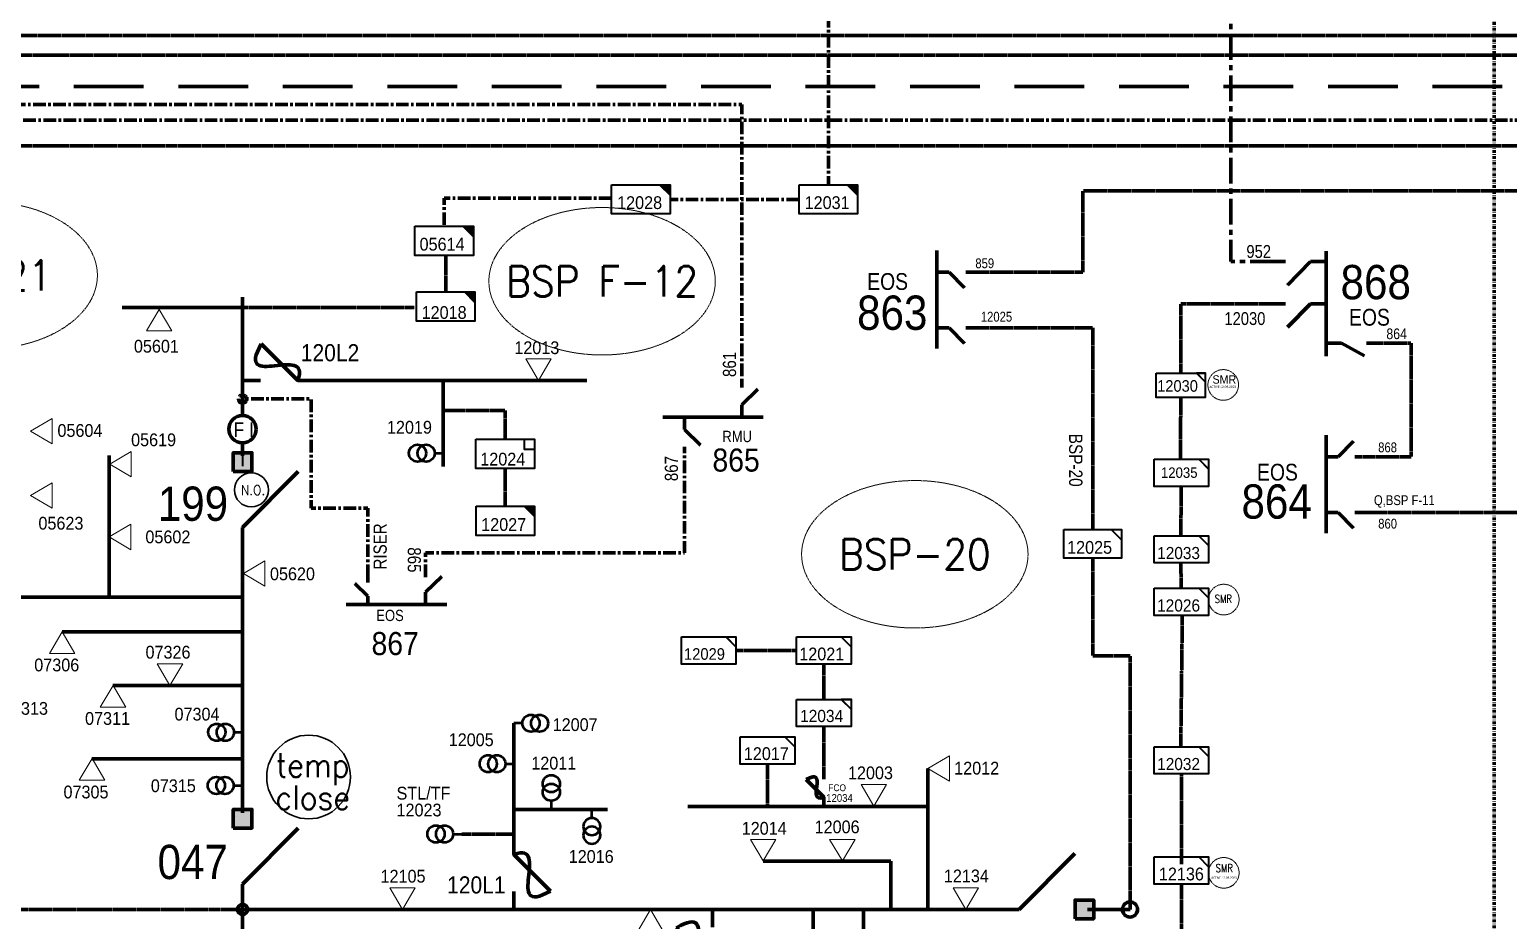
# Model space of a CAD drawing. Header units: metres. Extents: x 65984 to 144644, y -19036 to 23726.
# Drawn here: x 116547.6 to 116979, y 20672.1 to 20931.9 of the extents above; entities that cross this region are included whole.
import ezdxf
from ezdxf.enums import TextEntityAlignment as Align

# ---------------------------------------------------------------- set-up
doc = ezdxf.new("R2010")
doc.units = ezdxf.units.M
doc.header["$MEASUREMENT"] = 0
for name, pattern in [('( Center )', [2, 1.25, -0.25, 0.25, -0.25]), ('DGN Style 3', [0.013877, 0, -0.013877]), ('DGN Style 4', [1.6, 0.8, -0.4, 0, -0.4]), ('HIDDEN2', [2381.25, 1587.5, -793.75])]:
    doc.linetypes.add(name, pattern=pattern)
doc.layers.get('0').update_dxf_attribs({"color": 95, "lineweight": 40})
for name, color, linetype, lineweight in [('ABS', 7, 'Continuous', 40), ('ABS NUMBER', 112, 'Continuous', 30), ('d_eos', 111, 'Continuous', 40), ('d_eos no', 121, 'Continuous', 40), ('d_fco', 5, 'Continuous', 40), ('d_fco text', 95, 'Continuous', 40), ('d_oh branch', 94, 'Continuous', 40), ('d_switch', 95, 'Continuous', 40), ('d_tf', 1, 'Continuous', 40), ('d_tf no', 6, 'Continuous', 40), ('d_tf_200', 1, 'Continuous', 40), ('d_ug cable', 95, 'Continuous', 40), ('d_ug main line', 95, 'Continuous', 40), ('d_ug tf', 1, 'Continuous', 40), ('d_unit sub', 7, 'Continuous', 40), ('EARTH FAULT INDICATOR', 95, 'Continuous', 40), ('FDR  1  16', 234, 'Continuous', 40), ('FDR  2  04', 171, 'Continuous', 40), ('FDR  4  04', 241, 'Continuous', 40), ('fedr no', 95, 'Continuous', 40), ('Level 37', 7, 'Continuous', 0), ('O H MAIN FEEDER', 4, 'Continuous', 100), ('SW N O', 114, 'Continuous', 30)]:
    doc.layers.add(name, color=color, linetype=linetype, lineweight=lineweight)
doc.styles.add('NASKHF', font='naskhf.shx', dxfattribs={"height": 8})
doc.styles.add('Style-Andalus', font='andlso.ttf')
doc.styles.add('Style-Arial', font='arial.ttf')
doc.styles.add('Style-ENGINEERING', font='ENGINEERING.shx')
doc.styles.add('Style-msdefault', font='msdefault.shx')
doc.styles.add('Style-STANDARD', font='STANDARD.shx')

# ---------------------------------------------------------------- blocks, each defined once
blk = doc.blocks.new('TF_8')
at = {"color": 0, "linetype": 'ByBlock', "lineweight": -2}
blk.add_line((6.3, 4.95), (9.9, 1.35), dxfattribs=at)
blk.add_3dface([(-10.1, 4.95), (9.9, 4.95), (9.9, -5.05), (-10.1, -5.05)], dxfattribs=at)
blk = doc.blocks.new('exist.us-1000kva')
at = {"color": 0, "linetype": 'ByBlock', "lineweight": -2, "flags": 128}
blk.add_lwpolyline([(40, 12.9), (32.8, 20), (40, 20)], close=True, dxfattribs=at)
at = {"color": 0, "linetype": 'ByBlock', "lineweight": -2, "extrusion": (0, 0, -1)}
blk.add_solid([(-40, 12.9), (-32.8, 20), (-40, 20)], dxfattribs=at)
at = {"color": 0, "linetype": 'ByBlock', "lineweight": -2, "xscale": 2, "yscale": 2}
blk.add_blockref('TF_8', (20.2, 10.1), dxfattribs=at)
blk = doc.blocks.new('TFU_10')
at = {"layer": 'd_tf_200', "color": 174, "linetype": 'Continuous', "lineweight": 53}
blk.add_line((0, 10), (0, 0), dxfattribs=at)
for centre in [(0, 30), (0, 20)]:
    blk.add_circle(centre, 10, dxfattribs=at)
blk = doc.blocks.new('TFU_11')
at = {"layer": 'd_tf_200', "color": 251, "linetype": 'Continuous', "lineweight": 53}
blk.add_line((0, 10), (0, 0), dxfattribs=at)
for centre in [(0, 30), (0, 20)]:
    blk.add_circle(centre, 10, dxfattribs=at)
blk = doc.blocks.new('TFU_14')
at = {"layer": 'd_tf_200', "color": 6, "linetype": 'Continuous', "lineweight": 53}
blk.add_line((0, 10), (0, 0), dxfattribs=at)
for centre in [(0, 30), (0, 20)]:
    blk.add_circle(centre, 10, dxfattribs=at)
blk = doc.blocks.new('ABS2_1_1')
at = {"color": 0, "linetype": 'ByBlock', "lineweight": -2, "ltscale": 500}
for q in [(-29900, 43500), (0, 0)]:
    blk.add_line((0, 13600), q, dxfattribs=at)
at = {"color": 0, "linetype": 'ByBlock', "lineweight": -2, "ltscale": 500, "flags": 128}
for points in [[(5000, 43600), (-5000, 43600), (-5000, 53600), (5000, 53600)], [(3791, 49653), (3791, 49653), (3791, 49653)]]:
    blk.add_lwpolyline(points, close=True, dxfattribs=at)
at = {"color": 0, "linetype": 'ByBlock', "lineweight": -2, "ltscale": 500}
for points in [[(5000, 43600), (-5000, 43600), (5000, 53600), (-5000, 53600)], [(3791, 49653), (3791, 49653), (3791, 49653)]]:
    blk.add_solid(points, dxfattribs=at)
blk = doc.blocks.new('*U681')
at = {"layer": 'd_fco', "color": 251, "linetype": 'Continuous', "lineweight": 100}
blk.add_line((-4.6, 4.21), (-10.13, 4.21), dxfattribs=at)
at = {"layer": 'd_fco', "color": 251, "linetype": 'Continuous', "lineweight": 100, "flags": 128}
blk.add_lwpolyline([(13.02, 4.21), (7.07, 4.21), (-4.4, -7.26)], dxfattribs=at)
at = {"layer": 'd_fco', "color": 251, "linetype": 'Continuous', "lineweight": 100}
blk.add_open_spline([(-4.4, -7.26), (-13, 7.69), (11.58, -7.67), (7.07, 4.21)], degree=3, dxfattribs=at)
blk = doc.blocks.new('*U682')
at = {"layer": 'd_fco', "color": 174, "linetype": 'Continuous', "lineweight": 100}
blk.add_line((-4.6, 4.21), (-10.13, 4.21), dxfattribs=at)
at = {"layer": 'd_fco', "color": 174, "linetype": 'Continuous', "lineweight": 100, "extrusion": (0, 0, -1), "flags": 128}
blk.add_lwpolyline([(-13.02, 4.21), (-7.07, 4.21), (4.4, -7.26)], dxfattribs=at)
at = {"layer": 'd_fco', "color": 174, "linetype": 'Continuous', "lineweight": 100}
blk.add_open_spline([(-4.4, -7.26), (-13, 7.69), (11.58, -7.67), (7.07, 4.21)], degree=3, dxfattribs=at)
blk = doc.blocks.new('TF3')
at = {"color": 0, "linetype": 'ByBlock', "lineweight": -2}
for p, q in [((11.3, 9), (18.3, 9)), ((18.3, 9), (18.3, 2))]:
    blk.add_line(p, q, dxfattribs=at)
at = {"color": 0, "linetype": 'ByBlock', "lineweight": -2, "flags": 128}
blk.add_lwpolyline([(18.3, 2), (11.3, 2), (11.3, 9)], dxfattribs=at)
at = {"color": 0, "linetype": 'ByBlock', "lineweight": -2}
blk.add_3dface([(-21.7, 9), (18.3, 9), (18.3, -11), (-21.7, -11)], dxfattribs=at)
blk = doc.blocks.new('*U892')
at = {"layer": 'SW N O', "color": 3}
blk.add_circle((0, 0), 16.8, dxfattribs=at)
at = {"layer": 'SW N O', "color": 3, "style": 'Style-STANDARD'}
blk.add_text('N.O.', height=9.6, dxfattribs=at).set_placement((1.7, -0.2), align=Align.MIDDLE_CENTER)
blk = doc.blocks.new('*U906')
at = {"layer": 'EARTH FAULT INDICATOR', "color": 2, "linetype": 'Continuous', "lineweight": 100}
blk.add_circle((0.02, 0.13), 4, dxfattribs=at)
at = {"layer": 'EARTH FAULT INDICATOR', "color": 2, "lineweight": 140, "style": 'Style-Andalus', "width": 0.9}
blk.add_text('F I', height=4.234, dxfattribs=at).set_placement((-2.61, 2.11), align=Align.TOP_LEFT)
blk = doc.blocks.new('*U1457')
at = {"layer": 'SW N O', "color": 1}
blk.add_circle((0, 0.01), 16.84, dxfattribs=at)
at = {"layer": 'SW N O', "color": 1, "insert": (1.68, -1.77), "char_height": 9.6, "attachment_point": 5, "line_spacing_factor": 0.812622, "style": 'Style-STANDARD'}
blk.add_mtext('temp\\Pclose', dxfattribs=at)
blk = doc.blocks.new('TRA1_64')
at = {"layer": 'd_tf', "color": 251, "linetype": 'Continuous', "lineweight": 0, "ltscale": 0.000372147, "flags": 128}
blk.add_lwpolyline([(10, -17), (0, 0), (-10, -17)], close=True, dxfattribs=at)
blk = doc.blocks.new('TRA1_63')
at = {"layer": 'd_tf', "color": 251, "linetype": 'Continuous', "lineweight": 0, "ltscale": 0.000372147, "xscale": 1.000046566207833, "yscale": 1.000046566207833, "zscale": 1.000046566207833, "rotation": 180}
blk.add_blockref('TRA1_64', (0, 0), dxfattribs=at)
blk = doc.blocks.new('TRA1_74')
at = {"layer": 'd_tf', "color": 6, "linetype": 'Continuous', "lineweight": 0, "ltscale": 0.000372147, "extrusion": (0, 0, -1), "flags": 128}
blk.add_lwpolyline([(-10, -17), (0, 0), (10, -17)], close=True, dxfattribs=at)
blk = doc.blocks.new('TRA1_73')
at = {"layer": 'd_tf', "color": 6, "linetype": 'Continuous', "lineweight": 0, "ltscale": 0.000372147, "xscale": 1.000046566207833, "yscale": 1.000046566207833, "zscale": 1.000046566207833, "rotation": 180}
blk.add_blockref('TRA1_74', (0, 0), dxfattribs=at)
blk = doc.blocks.new('TRA1_76')
at = {"layer": 'd_tf', "color": 174, "linetype": 'Continuous', "lineweight": 0, "ltscale": 0.000372147, "flags": 128}
blk.add_lwpolyline([(10, -17), (0, 0), (-10, -17)], close=True, dxfattribs=at)
blk = doc.blocks.new('TRA1_75')
at = {"layer": 'd_tf', "color": 174, "linetype": 'Continuous', "lineweight": 0, "ltscale": 0.000372147, "xscale": 1.000046566207833, "yscale": 1.000046566207833, "zscale": 1.000046566207833, "rotation": 180}
blk.add_blockref('TRA1_76', (0, 0), dxfattribs=at)
blk = doc.blocks.new('TRA1_72')
at = {"layer": 'd_tf', "color": 6, "linetype": 'Continuous', "lineweight": 0, "ltscale": 0.000371982, "flags": 128}
blk.add_lwpolyline([(10, -17), (0, 0), (-10, -17)], close=True, dxfattribs=at)
blk = doc.blocks.new('TRA1_71')
at = {"layer": 'd_tf', "color": 6, "linetype": 'Continuous', "lineweight": 0, "ltscale": 0.000371982, "xscale": 1.000046566207834, "yscale": 1.000046566207834, "zscale": 1.000046566207834, "rotation": 180}
blk.add_blockref('TRA1_72', (0, 0), dxfattribs=at)
blk = doc.blocks.new('*U2259')
at = {"layer": 'd_unit sub', "color": 2, "linetype": 'Continuous', "lineweight": 40, "flags": 128}
blk.add_lwpolyline([(5.07, 3.99), (7.93, 3.99), (7.93, 1.13)], close=True, dxfattribs=at)
at = {"layer": 'd_unit sub', "color": 2, "linetype": 'Continuous', "lineweight": 40, "xscale": 0.7946313405145355, "yscale": 0.7946313405145355, "zscale": 0.3973156702572678, "rotation": 359.9999999999999}
blk.add_blockref('TF_8', (0.07, 0.05), dxfattribs=at)
blk = doc.blocks.new('*U2305')
at = {"layer": 'd_unit sub', "color": 251, "linetype": 'Continuous', "lineweight": 40, "flags": 128}
blk.add_lwpolyline([(5.07, 3.99), (7.93, 3.99), (7.93, 1.13)], close=True, dxfattribs=at)
at = {"layer": 'd_unit sub', "color": 251, "linetype": 'Continuous', "lineweight": 40, "xscale": 0.7946313405145355, "yscale": 0.7946313405145355, "zscale": 0.3973156702572678, "rotation": 359.9999999999999}
blk.add_blockref('TF_8', (0.07, 0.05), dxfattribs=at)
blk = doc.blocks.new('*U2264')
at = {"layer": 'd_unit sub', "color": 11, "linetype": 'Continuous', "lineweight": 40, "flags": 128}
blk.add_lwpolyline([(5.07, 3.99), (7.93, 3.99), (7.93, 1.13)], close=True, dxfattribs=at)
at = {"layer": 'd_unit sub', "color": 11, "linetype": 'Continuous', "lineweight": 40, "xscale": 0.7946313405145355, "yscale": 0.7946313405145355, "zscale": 0.3973156702572678, "rotation": 359.9999999999999}
blk.add_blockref('TF_8', (0.07, 0.05), dxfattribs=at)
blk = doc.blocks.new('*U3582')
at = {"layer": 'd_unit sub', "color": 2, "linetype": 'Continuous', "lineweight": 40, "flags": 128}
blk.add_lwpolyline([(5.07, 3.99), (7.93, 3.99), (7.93, 1.13)], close=True, dxfattribs=at)
at = {"layer": 'd_unit sub', "color": 2, "linetype": 'Continuous', "lineweight": 40, "xscale": 0.7946313405145354, "yscale": 0.7946313405145354, "zscale": 0.3973156702572677, "rotation": 359.9999999999999}
blk.add_blockref('TF_8', (0.07, 0.05), dxfattribs=at)

msp = doc.modelspace()

# ---------------------------------------------------------------- linework, layer by layer
at = {"layer": 'd_eos', "color": 7, "linetype": 'Continuous', "lineweight": 211, "ltscale": 0.423807}
for p, q in [((116812.28, 20867.51), (116812.27, 20838.93)), ((116925.78, 20813.65), (116925.78, 20785.07))]:
    msp.add_line(p, q, dxfattribs=at)
at = {"layer": 'd_eos', "color": 7, "linetype": 'Continuous', "lineweight": 211, "ltscale": 0.625574}
for p, q in [((116925.78, 20867.23), (116925.78, 20836.63)), ((116913.93, 20864.23), (116911.16, 20864.23)), ((116921.22, 20864.23), (116914.56, 20857.37)), ((116925.78, 20864.23), (116921.22, 20864.23)), ((116913.93, 20851.93), (116911.16, 20851.93)), ((116921.22, 20851.93), (116914.56, 20845.07)), ((116925.78, 20851.93), (116921.22, 20851.93)), ((116925.78, 20840.43), (116930.33, 20840.43)), ((116930.33, 20840.42), (116936.99, 20836.72)), ((116937.63, 20840.43), (116940.4, 20840.43))]:
    msp.add_line(p, q, dxfattribs=at)
at = {"layer": 'd_eos', "color": 7, "linetype": 'Continuous', "lineweight": 211, "ltscale": 0.492183}
for p, q in [((116812.77, 20861.14), (116815.83, 20861.14)), ((116815.83, 20861.14), (116820.29, 20856.54)), ((116820.71, 20861.14), (116822.57, 20861.14)), ((116812.77, 20844.93), (116815.83, 20844.93)), ((116815.83, 20844.93), (116820.29, 20840.33)), ((116820.71, 20844.93), (116822.57, 20844.93)), ((116929.33, 20807.28), (116933.79, 20811.88)), ((116926.27, 20807.28), (116929.33, 20807.28)), ((116934.21, 20807.28), (116936.07, 20807.28)), ((116926.27, 20791.07), (116929.33, 20791.07)), ((116929.33, 20791.07), (116933.79, 20786.47)), ((116934.21, 20791.07), (116936.07, 20791.07))]:
    msp.add_line(p, q, dxfattribs=at)
at = {"layer": 'd_eos', "color": 7, "linetype": 'Continuous', "lineweight": 211, "ltscale": 0.49898}
for p, q in [((116755.35, 20827.51), (116755.35, 20829.41)), ((116755.35, 20822.5), (116760.06, 20827.07)), ((116755.35, 20819.37), (116755.35, 20822.5)), ((116738.65, 20818.36), (116738.65, 20815.23)), ((116738.65, 20815.23), (116743.36, 20810.66)), ((116738.65, 20810.23), (116738.65, 20808.33)), ((116663.14, 20772.82), (116663.14, 20774.72)), ((116663.14, 20767.82), (116667.85, 20772.39)), ((116663.14, 20764.69), (116663.14, 20767.82))]:
    msp.add_line(p, q, dxfattribs=at)
at = {"layer": 'd_eos', "color": 7, "linetype": 'Continuous', "lineweight": 211, "ltscale": 0.429659}
for p, q in [((116732.34, 20818.87), (116761.61, 20818.87)), ((116755.41, 20818.84), (116755.41, 20821.35)), ((116646.27, 20770.68), (116646.27, 20772.2)), ((116646.27, 20766.67), (116642.49, 20770.33)), ((116646.27, 20764.16), (116646.27, 20766.67)), ((116640.01, 20764.18), (116669.29, 20764.18))]:
    msp.add_line(p, q, dxfattribs=at)
at = {"layer": 'd_oh branch', "color": 174, "linetype": 'Continuous', "lineweight": 100}
for p, q in [((116609.73, 20850.81), (116574.59, 20850.81)), ((116628.81, 20829.58), (116710.2, 20829.58)), ((116668.29, 20804.51), (116668.29, 20829.43))]:
    msp.add_line(p, q, dxfattribs=at)
at = {"layer": 'd_oh branch', "color": 6, "linetype": 'Continuous', "lineweight": 100}
for p, q in [((116570.85, 20766.36), (116570.85, 20807.64)), ((116557.14, 20756.22), (116609.73, 20756.22)), ((116571.95, 20740.61), (116609.73, 20740.61)), ((116565.82, 20719.23), (116609.73, 20719.23))]:
    msp.add_line(p, q, dxfattribs=at)
at = {"layer": 'd_oh branch', "color": 251, "linetype": 'Continuous', "lineweight": 100}
for p, q in [((116688.89, 20693.97), (116688.89, 20729.58)), ((116809.66, 20716.35), (116809.66, 20675.28)), ((116716.19, 20704.45), (116688.89, 20704.45)), ((116739.64, 20705.34), (116809.66, 20705.34)), ((116761.6, 20689.4), (116798.82, 20689.4)), ((116798.82, 20675.28), (116798.82, 20689.4)), ((116790.89, 20675.28), (116790.89, 20635.42))]:
    msp.add_line(p, q, dxfattribs=at)
at = {"layer": 'd_oh branch', "color": 251, "linetype": 'Continuous', "lineweight": 100, "flags": 128}
msp.add_lwpolyline([(116609.73, 20675.28), (116609.73, 20666.7), (116577.16, 20666.7), (116577.16, 20630.18)], dxfattribs=at)
at = {"layer": 'd_ug cable', "color": 174, "linetype": 'DGN Style 3', "lineweight": 100}
for p, q in [((116609.73, 20850.81), (116659.94, 20850.81)), ((116686.38, 20792.93), (116686.38, 20803.88))]:
    msp.add_line(p, q, dxfattribs=at)
at = {"layer": 'd_ug cable', "color": 251, "linetype": 'DGN Style 3', "lineweight": 100}
for p, q in [((116753.62, 20750.78), (116771.35, 20750.78)), ((116779.3, 20736.56), (116779.3, 20746.81)), ((116779.29, 20728.62), (116779.29, 20714.47)), ((116762.88, 20717.63), (116762.88, 20705.34)), ((116673.68, 20697.28), (116688.89, 20697.28)), ((116776.2, 20675.28), (116776.2, 20660.35))]:
    msp.add_line(p, q, dxfattribs=at)
at = {"layer": 'd_ug cable', "color": 11, "linetype": 'DGN Style 3', "lineweight": 100}
msp.add_line((116883.58, 20682.63), (116883.58, 20663.79), dxfattribs=at)
at = {"layer": 'd_ug cable', "color": 251, "linetype": 'DGN Style 3', "lineweight": 100, "flags": 128}
for points in [[(116822.57, 20861.14), (116854.81, 20861.14), (116854.81, 20884.92), (116988.56, 20884.92), (116988.56, 22341.95), (125130.38, 22341.95), (125130.38, 21815.39), (125262.38, 21815.39)], [(116822.57, 20844.93), (116857.75, 20844.93), (116857.75, 20786.1)], [(116857.75, 20777.69), (116857.75, 20749.28), (116868.61, 20749.28), (116868.61, 20675.28)]]:
    msp.add_lwpolyline(points, dxfattribs=at)
at = {"layer": 'd_ug cable', "color": 11, "linetype": 'DGN Style 3', "lineweight": 100, "flags": 128}
for points in [[(116936.07, 20791.07), (116989.75, 20791.07), (116989.75, 20008.05), (117030.6, 20008.05), (117030.6, 19932.59), (125125.2, 19932.59), (125125.2, 22069.98), (125473.72, 22069.98)], [(116912.54, 20851.93), (116883.41, 20851.93), (116883.41, 20831.74)], [(116940.4, 20840.43), (116950.66, 20840.43), (116950.66, 20807.28), (116936.07, 20807.28)], [(116883.41, 20824.59), (116883.33, 20806.6)], [(116883.58, 20798.65), (116883.41, 20784.28)], [(116883.41, 20776.34), (116883.58, 20768.99)], [(116883.87, 20760.94), (116883.41, 20722.75)], [(116883.58, 20714.8), (116883.58, 20688.44)]]:
    msp.add_lwpolyline(points, dxfattribs=at)
at = {"layer": 'd_ug cable', "color": 18, "linetype": 'DGN Style 3', "lineweight": 106, "flags": 128}
msp.add_lwpolyline([(117435, 20797.88), (117435, 20898), (115861.62, 20898), (115861.62, 21165.14), (114630.75, 21165.14), (114630.75, 20457.01), (114630.75, 20457.01), (114630.75, 20280.61)], dxfattribs=at)
at = {"layer": 'd_ug cable', "color": 5, "linetype": 'DGN Style 3', "lineweight": 100, "flags": 128}
msp.add_lwpolyline([(114712.34, 19960.32), (114712.34, 19909.13), (115239.03, 19909.13), (115239.03, 20565.83), (115290.57, 20565.83), (115290.57, 20930.2), (118376.44, 20930.2), (118376.44, 20576.15), (118417.8, 20576.15), (118417.8, 20475.96), (118374.08, 20475.96)], dxfattribs=at)
at = {"layer": 'd_ug cable', "color": 1, "linetype": 'DGN Style 3', "lineweight": 100, "flags": 128}
msp.add_lwpolyline([(114677.82, 20018.71), (114677.82, 19903.39), (115244.76, 19903.39), (115244.76, 20560.1), (115296.31, 20560.1), (115296.31, 20924.47), (118370.71, 20924.47), (118370.71, 20662.09), (118341.83, 20662.09), (118341.83, 20633.98)], dxfattribs=at)
at = {"layer": 'd_ug cable', "color": 174, "linetype": 'DGN Style 3', "lineweight": 100, "flags": 128}
for points in [[(116669, 20866.03), (116669, 20855.38)], [(116668.33, 20820.77), (116686.38, 20820.77), (116686.38, 20812.44)]]:
    msp.add_lwpolyline(points, dxfattribs=at)
at = {"layer": 'd_ug cable', "color": 251, "linetype": 'DGN Style 3', "lineweight": 158, "flags": 128}
msp.add_lwpolyline([(116525.66, 20675.28), (116609.78, 20675.28)], dxfattribs=at)
at = {"layer": 'd_ug cable', "color": 2, "linetype": 'DGN Style 3', "lineweight": 13}
msp.add_circle((116895.8, 20828.26), 4.47, dxfattribs=at)
at = {"layer": 'd_ug cable', "color": 1, "linetype": 'DGN Style 3', "lineweight": 13}
for centre in [(116895.96, 20765.65), (116895.96, 20685.95)]:
    msp.add_circle(centre, 4.47, dxfattribs=at)
at = {"layer": 'd_ug main line', "color": 174, "linetype": '( Center )', "lineweight": 140, "ltscale": 2.94, "flags": 128}
for points in [[(125145.17, 22359.87), (115450.76, 22359.87), (115450.76, 20910.03), (116755.35, 20910.03), (116755.35, 20829.41)], [(116780.62, 20989.15), (116780.62, 20886.66)], [(116717.38, 20882.7), (116668.56, 20882.7), (116668.56, 20874.57)], [(116772.08, 20882.39), (116734.46, 20882.39)], [(116646.27, 20772.2), (116646.27, 20792.31), (116629.74, 20792.31), (116629.74, 20824.17), (116609.76, 20824.17)], [(116663.14, 20772.2), (116663.14, 20779.32), (116738.65, 20779.32), (116738.65, 20808.33)]]:
    msp.add_lwpolyline(points, dxfattribs=at)
at = {"layer": 'd_ug main line', "color": 18, "linetype": '( Center )', "lineweight": 200, "ltscale": 2.94, "flags": 128}
msp.add_lwpolyline([(117507.99, 20864.2), (117516.68, 20864.2), (117516.68, 20905.53), (115577.6, 20905.52), (115577.6, 21183.12), (115577.6, 21183.12), (115577.6, 21601.34), (113510.51, 21601.34)], dxfattribs=at)
at = {"layer": 'd_ug main line', "color": 95, "linetype": 'HIDDEN2', "lineweight": 158, "ltscale": 0.012803}
msp.add_lwpolyline([(115597.43, 21189.7), (116225.19, 21189.7), (116225.19, 20915.33), (117657.88, 20915.33), (117657.88, 20950.51), (117657.88, 20950.51), (117657.88, 21086.69)], dxfattribs=at)
at = {"layer": 'd_ug main line', "color": 6, "linetype": '( Center )', "lineweight": 140, "ltscale": 2.94}
msp.add_circle((116609.73, 20824.14), 1.16, dxfattribs=at)
at = {"layer": 'd_ug tf', "color": 134, "linetype": 'DGN Style 4', "lineweight": 140, "flags": 128}
msp.add_lwpolyline([(116559.62, 20376.8), (116559.62, 20301.65), (116974.8, 20301.65), (116974.8, 22355.48), (125242.66, 22355.48), (125242.66, 22015.01), (125262.38, 22015.01)], dxfattribs=at)
at = {"layer": 'FDR  1  16', "color": 11, "linetype": '( Center )', "lineweight": 158, "ltscale": 6, "flags": 128}
msp.add_lwpolyline([(116911.16, 20864.23), (116897.97, 20864.23), (116897.97, 21192.85), (116426.26, 21192.85), (116426.26, 21368.93)], dxfattribs=at)
at = {"layer": 'FDR  2  04', "color": 174, "linetype": 'Continuous'}
msp.add_line((116609.73, 20853.87), (116609.73, 20819.36), dxfattribs=at)
at = {"layer": 'FDR  2  04', "color": 6, "linetype": 'Continuous'}
msp.add_line((116609.73, 20811.36), (116609.73, 20804.59), dxfattribs=at)
at = {"layer": 'FDR  4  04', "color": 6, "linetype": 'Continuous'}
msp.add_line((116609.73, 20757.82), (116609.73, 20718.54), dxfattribs=at)
at = {"layer": 'FDR  4  04', "color": 251, "linetype": 'Continuous'}
msp.add_line((116647.76, 20675.28), (116831.8, 20675.28), dxfattribs=at)
at = {"layer": 'fedr no', "color": 82, "linetype": 'DGN Style 3', "lineweight": 13, "true_color": 0x1dc70e}
for centre in [(116534.38, 20860.21), (116714.62, 20858.5), (116805.84, 20778.87)]:
    msp.add_ellipse(centre, major_axis=(33.02, 0), ratio=0.651175, dxfattribs=at)
at = {"layer": 'O H MAIN FEEDER', "color": 174, "lineweight": 211, "ltscale": 0.488306}
msp.add_line((116609.73, 20853.87), (116609.73, 20819.36), dxfattribs=at)
at = {"layer": 'O H MAIN FEEDER', "color": 6, "lineweight": 211, "ltscale": 0.488306}
for p, q in [((116609.73, 20811.36), (116609.73, 20807.55)), ((116609.73, 20781.04), (116609.73, 20703.43)), ((116483.21, 20766.36), (116609.73, 20766.36))]:
    msp.add_line(p, q, dxfattribs=at)
at = {"layer": 'O H MAIN FEEDER', "color": 251, "lineweight": 211, "ltscale": 0.488306}
for p, q in [((116609.73, 20675.28), (116831.45, 20675.28)), ((116856.16, 20675.28), (116868.61, 20675.28))]:
    msp.add_line(p, q, dxfattribs=at)
for centre, radius in [((116609.77, 20675.28), 1.47), ((116868.61, 20675.28), 2.21)]:
    msp.add_circle(centre, radius, dxfattribs=at)

# ---------------------------------------------------------------- block references
at = {"layer": 'ABS', "color": 7, "linetype": 'Continuous', "lineweight": 211, "ltscale": 0.812883, "xscale": 0.0005446322480400587, "zscale": 0.000360672857092237}
for p, yscale, rotation in [((116609.73, 20779.3), -0.0005446322480400591, 180.0000000000002), ((116609.73, 20675.28), -0.0005446322480400591, 180.0000000000002), ((116828.85, 20675.28), 0.0005446322480400587, 269.9999999999997)]:
    msp.add_blockref('ABS2_1_1', p, dxfattribs=dict(at, yscale=yscale, rotation=rotation))
at = {"layer": 'd_fco', "color": 174, "linetype": 'Continuous', "lineweight": 100, "extrusion": (0, 0, -1), "xscale": 0.9267218612652155, "yscale": 0.9267218612652155, "zscale": 0.9267218612652155, "rotation": 180.0000000006}
msp.add_blockref('*U682', (-116619.29, 20833.48), dxfattribs=at)
at = {"layer": 'd_fco', "color": 251, "linetype": 'Continuous', "lineweight": 100}
for p, xscale, yscale, zscale, rotation in [((116777.41, 20711.17), 0.4479571671890186, 0.4479571671890186, 0.4479571671890186, 270.0000000006001), ((116692.8, 20684.73), 0.9267218612652155, 0.9267218612652155, 0.9267218612652155, 90.00000000060005), ((116742.96, 20665.84), 0.9267218612652155, 0.9267218612652155, 0.9267218612652155, 270.0000000006001)]:
    msp.add_blockref('*U681', p, dxfattribs=dict(at, xscale=xscale, yscale=yscale, zscale=zscale, rotation=rotation))
at = {"layer": 'd_tf', "color": 174, "linetype": 'Continuous', "lineweight": 0, "ltscale": 0.000372147, "xscale": 0.37, "yscale": 0.37, "zscale": 0.37}
for p, rotation in [((116585.46, 20850.29), 180), ((116696.08, 20829.54), 359.9999999999999)]:
    msp.add_blockref('TRA1_75', p, dxfattribs=dict(at, rotation=rotation))
at = {"layer": 'd_tf', "color": 6, "linetype": 'Continuous', "lineweight": 0, "ltscale": 0.000372147, "xscale": 0.37, "yscale": 0.37, "zscale": 0.37}
for p, rotation in [((116547.88, 20814.8), 269.9999999999999), ((116571.01, 20805.15), 270), ((116547.88, 20796.02), 269.9999999999999), ((116610, 20773.25), 269.9999999999999), ((116557.15, 20756.21), 180), ((116588.58, 20740.62), 359.9999999999999), ((116571.96, 20740.6), 180), ((116565.83, 20719.28), 180)]:
    msp.add_blockref('TRA1_73', p, dxfattribs=dict(at, rotation=rotation))
at = {"layer": 'd_tf', "color": 6, "linetype": 'Continuous', "lineweight": 0, "ltscale": 0.000371982, "extrusion": (0, 0, -1), "xscale": 0.3699999999999999, "yscale": 0.3699999999999999, "zscale": 0.3699999999999999, "rotation": 89.99999999999997}
msp.add_blockref('TRA1_71', (-116570.84, 20783.91), dxfattribs=at)
at = {"layer": 'd_tf', "color": 251, "linetype": 'Continuous', "lineweight": 0, "ltscale": 0.000372147, "xscale": 0.37, "yscale": 0.37, "zscale": 0.37}
for p, rotation in [((116809.67, 20716.35), 269.9999999999999), ((116793.9, 20705.41), 359.9999999999999), ((116761.62, 20689.41), 359.9999999999999), ((116784.7, 20689.41), 359.9999999999999), ((116656.44, 20675.29), 359.9999999999999), ((116820.69, 20675.28), 359.9999999999999), ((116728.73, 20675.22), 180)]:
    msp.add_blockref('TRA1_63', p, dxfattribs=dict(at, rotation=rotation))
at = {"layer": 'd_tf_200', "color": 174, "linetype": 'Continuous', "lineweight": 53, "xscale": 0.25, "yscale": 0.25, "zscale": 0.25, "rotation": 89.99999999999984}
msp.add_blockref('TFU_10', (116668.29, 20808.37), dxfattribs=at)
at = {"layer": 'd_tf_200', "color": 251, "linetype": 'Continuous', "lineweight": 53, "xscale": 0.25, "yscale": 0.25, "zscale": 0.25}
for p, rotation in [((116688.89, 20729.58), 269.9999999999998), ((116688.91, 20717.78), 89.99999999999984), ((116699.8, 20704.46), 359.9999999999999), ((116673.68, 20697.28), 89.99999999999984)]:
    msp.add_blockref('TFU_11', p, dxfattribs=dict(at, rotation=rotation))
at = {"layer": 'd_tf_200', "color": 6, "linetype": 'Continuous', "lineweight": 53, "xscale": 0.25, "yscale": 0.25, "zscale": 0.25, "rotation": 89.99999999999984}
for p in [(116609.73, 20726.94), (116609.61, 20711.43)]:
    msp.add_blockref('TFU_14', p, dxfattribs=at)
at = {"layer": 'd_tf_200', "color": 251, "linetype": 'Continuous', "lineweight": 53, "extrusion": (0, 0, -1), "xscale": 0.25, "yscale": 0.25, "zscale": 0.25, "rotation": 179.9999999999999}
msp.add_blockref('TFU_11', (-116711.62, 20704.44), dxfattribs=at)
at = {"layer": 'd_unit sub', "color": 174, "linetype": 'Continuous', "lineweight": 40, "rotation": 359.9999999999999}
for name, p, xscale, yscale, zscale in [('exist.us-1000kva', (116717.38, 20878.12), 0.4268577224153841, 0.4268577224153841, 0.3973156702572678), ('exist.us-1000kva', (116772.08, 20878.12), 0.4268577224153841, 0.4268577224153841, 0.3973156702572678), ('exist.us-1000kva', (116660.03, 20866.03), 0.4268577224153841, 0.4268577224153841, 0.3973156702572678), ('exist.us-1000kva', (116660.46, 20846.84), 0.4268577224153841, 0.4268577224153841, 0.3973156702572678), ('TF3', (116687.11, 20808.59), 0.4281008733206853, 0.4281008733206853, 0.121101816294415), ('exist.us-1000kva', (116677.85, 20784.39), 0.4268577224153841, 0.4268577224153841, 0.3973156702572678)]:
    msp.add_blockref(name, p, dxfattribs=dict(at, xscale=xscale, yscale=yscale, zscale=zscale))
at = {"layer": 'd_unit sub', "color": 2, "linetype": 'Continuous', "lineweight": 40, "xscale": 0.9, "yscale": 0.9, "zscale": 0.9}
msp.add_blockref('*U3582', (116883.43, 20828.15), dxfattribs=at)
at = {"layer": 'd_unit sub', "color": 11, "linetype": 'Continuous', "lineweight": 40}
for p in [(116883.6, 20802.61), (116883.6, 20780.29), (116883.6, 20718.76)]:
    msp.add_blockref('*U2264', p, dxfattribs=at)
at = {"layer": 'd_unit sub', "color": 251, "linetype": 'Continuous', "lineweight": 40, "zscale": 0.3973156702572678, "rotation": 359.9999999999999}
for p, xscale, yscale in [((116857.83, 20781.94), 0.8410877312980537, 0.8410877312980537), ((116762.96, 20721.64), 0.7946313405145355, 0.7946313405145355)]:
    msp.add_blockref('TF_8', p, dxfattribs=dict(at, xscale=xscale, yscale=yscale))
at = {"layer": 'd_unit sub', "color": 2, "linetype": 'Continuous', "lineweight": 40}
for p in [(116883.6, 20765), (116883.6, 20686.59)]:
    msp.add_blockref('*U2259', p, dxfattribs=at)
at = {"layer": 'd_unit sub', "color": 251, "linetype": 'Continuous', "lineweight": 40}
for p in [(116745.69, 20750.77), (116779.31, 20750.77), (116779.31, 20732.57)]:
    msp.add_blockref('*U2305', p, dxfattribs=at)
at = {"layer": 'EARTH FAULT INDICATOR', "color": 2, "linetype": 'Continuous', "lineweight": 100}
msp.add_blockref('*U906', (116609.71, 20815.23), dxfattribs=at)
at = {"layer": 'SW N O', "color": 3, "xscale": 0.2950694635422144, "yscale": 0.2950694635422144, "zscale": 0.2950694635422144}
msp.add_blockref('*U892', (116612.32, 20797.63), dxfattribs=at)
at = {"layer": 'SW N O', "color": 1, "xscale": 0.72528490110408, "yscale": 0.72528490110408, "zscale": 0.72528490110408}
msp.add_blockref('*U1457', (116629.02, 20713.9), dxfattribs=at)

# ---------------------------------------------------------------- texts
at = {"layer": 'ABS NUMBER', "color": 7, "lineweight": 140, "style": 'Style-Arial', "width": 0.88}
for s, p in [('199', (116585.02, 20798.62)), ('047', (116584.96, 20694.13))]:
    msp.add_text(s, height=10, dxfattribs=at).set_placement(p, align=Align.TOP_LEFT)
at = {"layer": 'd_eos no', "color": 7, "linetype": 'Continuous', "lineweight": 140, "style": 'Style-Arial', "width": 0.88}
msp.add_text('868', height=10, dxfattribs=at).set_placement((116950.54, 20863.25), align=Align.TOP_RIGHT)
for s, height, p in [('863', 10, (116789, 20854.33)), ('865', 6.725, (116746.81, 20809.71)), ('864', 10, (116901.13, 20799.26))]:
    msp.add_text(s, height=height, dxfattribs=at).set_placement(p, align=Align.TOP_LEFT)
msp.add_text('867', height=6.725, dxfattribs=at).set_placement((116647.37, 20749.47))
at = {"layer": 'd_fco text', "color": 174, "linetype": 'Continuous', "lineweight": 80, "style": 'Style-msdefault', "width": 0.916667}
msp.add_text('120L2', height=4.998, dxfattribs=at).set_placement((116626.74, 20840.15), align=Align.TOP_LEFT)
at = {"layer": 'd_fco text', "color": 251, "linetype": 'Continuous', "lineweight": 80, "style": 'Style-msdefault', "width": 0.916667}
msp.add_text('120L1', height=4.998, dxfattribs=at).set_placement((116669.42, 20684.93), align=Align.TOP_LEFT)
at = {"layer": 'd_fco text', "color": 251, "linetype": 'Continuous', "lineweight": 80, "attachment_point": 1, "style": 'NASKHF'}
for s, insert, char_height in [('\\Fmsdefault;\\H1x;\\W0.916667;FCO', (116780.61, 20711.76), 1.9941), ('\\Fmsdefault;\\H1x;\\W0.916667;12034', (116780, 20708.92), 2.2706)]:
    msp.add_mtext(s, dxfattribs=dict(at, insert=insert, char_height=char_height))
at = {"layer": 'd_switch', "color": 2, "linetype": 'Continuous', "lineweight": 30, "style": 'Style-ENGINEERING', "width": 0.857143}
for s, height, p in [('952', 3.753, (116902.56, 20869.05)), ('859', 2.869, (116823.49, 20865.17)), ('12025', 2.869, (116825.09, 20849.59)), ('12030', 3.753, (116896.14, 20849.49)), ('Q,BSP F-11', 2.869, (116939.76, 20796.08))]:
    msp.add_text(s, height=height, dxfattribs=at).set_placement(p, align=Align.TOP_LEFT)
at = {"layer": 'd_switch', "color": 194, "linetype": 'Continuous', "lineweight": 30, "style": 'Style-ENGINEERING', "width": 0.857143}
msp.add_text('864', height=3.131, rotation=359.9996, dxfattribs=at).set_placement((116949.38, 20844.74), align=Align.TOP_RIGHT)
at = {"layer": 'd_switch', "color": 2, "linetype": 'Continuous', "lineweight": 30, "style": 'Style-ENGINEERING', "width": 0.857143}
for s, rotation, p in [('861', 90, (116749.85, 20837.92)), ('867', 89.9925, (116732.91, 20807.54)), ('RISER', 90, (116647.95, 20787.89))]:
    msp.add_text(s, height=3.844, rotation=rotation, dxfattribs=at).set_placement(p, align=Align.TOP_RIGHT)
at = {"layer": 'd_switch', "color": 251, "linetype": 'Continuous', "lineweight": 30, "style": 'Style-ENGINEERING', "width": 0.857143}
msp.add_text('BSP-20', height=3.91, rotation=270, dxfattribs=at).set_placement((116854.74, 20814.03), align=Align.TOP_LEFT)
at = {"layer": 'd_switch', "color": 2, "linetype": 'Continuous', "lineweight": 30, "style": 'Style-ENGINEERING', "width": 0.857143}
for s, p in [('868', (116946.48, 20808.61)), ('860', (116946.49, 20786.36))]:
    msp.add_text(s, height=2.869, dxfattribs=at).set_placement(p, align=Align.RIGHT)
msp.add_text('865', height=3.844, rotation=270, dxfattribs=at).set_placement((116661.78, 20780.91), align=Align.TOP_LEFT)
at = {"layer": 'd_tf no', "color": 174, "linetype": 'Continuous', "lineweight": 40, "style": 'Style-msdefault', "width": 0.947368}
for s, p in [('12028', (116719, 20883.29)), ('12031', (116773.7, 20883.29)), ('05614', (116661.38, 20871.17)), ('12018', (116661.98, 20851.25)), ('05601', (116578.06, 20841.41)), ('12013', (116689.02, 20840.98)), ('12019', (116651.87, 20817.77)), ('12024', (116679.09, 20808.48)), ('12027', (116679.36, 20789.41))]:
    msp.add_text(s, height=3.724, dxfattribs=at).set_placement(p, align=Align.TOP_LEFT)
at = {"layer": 'd_tf no', "color": 1, "linetype": 'Continuous', "lineweight": 13, "style": 'Style-msdefault', "width": 0.947368}
msp.add_text('SMR', height=2.448, dxfattribs=at).set_placement((116892.68, 20831.08), align=Align.TOP_LEFT)
at = {"layer": 'd_tf no', "color": 2, "linetype": 'Continuous', "lineweight": 40, "style": 'Style-msdefault', "width": 0.947368}
for s, height, p in [('12030', 3.372, (116876.53, 20829.65)), ('12026', 3.56, (116876.5, 20765.72)), ('12136', 3.724, (116877.04, 20687.48))]:
    msp.add_text(s, height=height, dxfattribs=at).set_placement(p, align=Align.TOP_LEFT)
at = {"layer": 'd_tf no', "color": 6, "linetype": 'Continuous', "lineweight": 40, "style": 'Style-msdefault', "width": 0.947368}
for s, p in [('05604', (116555.75, 20816.84)), ('05623', (116550.2, 20789.79)), ('05620', (116617.74, 20775.02)), ('07326', (116581.44, 20752.17)), ('07313', (116539.87, 20735.78)), ('07304', (116589.9, 20734.1)), ('07305', (116557.52, 20711.39)), ('07315', (116582.99, 20713.22))]:
    msp.add_text(s, height=3.724, dxfattribs=at).set_placement(p, align=Align.TOP_LEFT)
for s, p in [('05619', (116590.35, 20814.11)), ('05602', (116594.52, 20785.8))]:
    msp.add_text(s, height=3.724, dxfattribs=at).set_placement(p, align=Align.TOP_RIGHT)
at = {"layer": 'd_tf no', "color": 11, "linetype": 'Continuous', "lineweight": 40, "style": 'Style-msdefault', "width": 0.947368}
for s, height, p in [('12035', 3.035, (116877.62, 20804.19)), ('12033', 3.541, (116876.54, 20781)), ('12032', 3.541, (116876.54, 20719.46))]:
    msp.add_text(s, height=height, dxfattribs=at).set_placement(p, align=Align.TOP_LEFT)
at = {"layer": 'd_tf no', "color": 251, "linetype": 'Continuous', "lineweight": 40, "style": 'Style-msdefault', "width": 0.947368}
for s, height, p in [('12025', 3.724, (116850.26, 20782.74)), ('12029', 3.388, (116738.52, 20751.48)), ('12021', 3.724, (116772.14, 20751.65)), ('12034', 3.563, (116772.38, 20733.49)), ('12007', 3.724, (116700.2, 20731.04)), ('12005', 3.724, (116669.88, 20726.63)), ('12011', 3.724, (116693.97, 20719.81)), ('12017', 3.724, (116755.97, 20722.58)), ('12003', 3.724, (116786.34, 20716.98)), ('12012', 3.724, (116817.33, 20718.35)), ('STL/TF', 3.724, (116654.66, 20711.05)), ('12023', 3.724, (116654.66, 20706.14)), ('12014', 3.724, (116755.34, 20700.8)), ('12006', 3.724, (116776.61, 20701.21)), ('12105', 3.724, (116650, 20686.83)), ('12134', 3.724, (116814.32, 20686.91))]:
    msp.add_text(s, height=height, dxfattribs=at).set_placement(p, align=Align.TOP_LEFT)
at = {"layer": 'd_tf no', "color": 6, "linetype": 'Continuous', "lineweight": 40, "style": 'Style-msdefault', "width": 0.947368}
for s, p in [('07306', (116548.99, 20744.72)), ('07311', (116563.8, 20729.12))]:
    msp.add_text(s, height=3.724, dxfattribs=at).set_placement(p)
at = {"layer": 'd_tf no', "color": 251, "linetype": 'Continuous', "lineweight": 40, "style": 'Style-msdefault', "width": 0.947368}
msp.add_text('12016', height=3.724, dxfattribs=at).set_placement((116704.88, 20688.86))
at = {"layer": 'd_tf no', "color": 7, "linetype": 'Continuous', "lineweight": 13, "true_color": 0xffffff, "insert": (116891.77, 20828.04), "char_height": 0.6501, "width": 36.1676, "attachment_point": 1, "style": 'NASKHF'}
msp.add_mtext('\\fCalibri|b0|i0|c178178|p39;ACTIVE 12.09.2023\\P', dxfattribs=at)
at = {"layer": 'fedr no', "color": 6, "linetype": 'Continuous', "lineweight": 40, "char_height": 8.852, "attachment_point": 5, "style": 'Style-STANDARD'}
for s, insert in [('F-7.21', (116534.38, 20860.21)), ('BSP F-12', (116714.62, 20858.5)), ('BSP-20', (116805.84, 20778.87))]:
    msp.add_mtext(s, dxfattribs=dict(at, insert=insert))
at = {"layer": 'Level 37', "color": 7, "linetype": 'Continuous', "lineweight": 100, "style": 'Style-msdefault', "width": 0.86}
for s, height, p in [('EOS', 4.9, (116791.96, 20860.88)), ('RMU', 3.295, (116749.71, 20814.88)), ('EOS', 4.9, (116905.67, 20805.26)), ('EOS', 3.295, (116648.76, 20762.68))]:
    msp.add_text(s, height=height, dxfattribs=at).set_placement(p, align=Align.TOP_LEFT)
msp.add_text('EOS', height=4.9, rotation=0.0004, dxfattribs=at).set_placement((116944.4, 20850.45), align=Align.TOP_RIGHT)
at = {"layer": 'Level 37', "color": 2, "linetype": 'Continuous', "lineweight": 13, "style": 'Style-STANDARD', "width": 0.854701}
for p in [(116895.84, 20765.87), (116896.11, 20687.32)]:
    msp.add_text('SMR', height=2.316, dxfattribs=at).set_placement(p, align=Align.MIDDLE_CENTER)
at = {"layer": 'Level 37', "color": 7, "linetype": 'Continuous', "lineweight": 13, "true_color": 0xffffff, "insert": (116892.33, 20684.84), "char_height": 0.6183, "width": 34.4004, "attachment_point": 1, "line_spacing_factor": 1.2, "style": 'Style-STANDARD'}
msp.add_mtext('\\fCalibri|b0|i0|c178178|p39;ACTIVE 12.09.2023\\P', dxfattribs=at)

doc.saveas('drawing.dxf')
